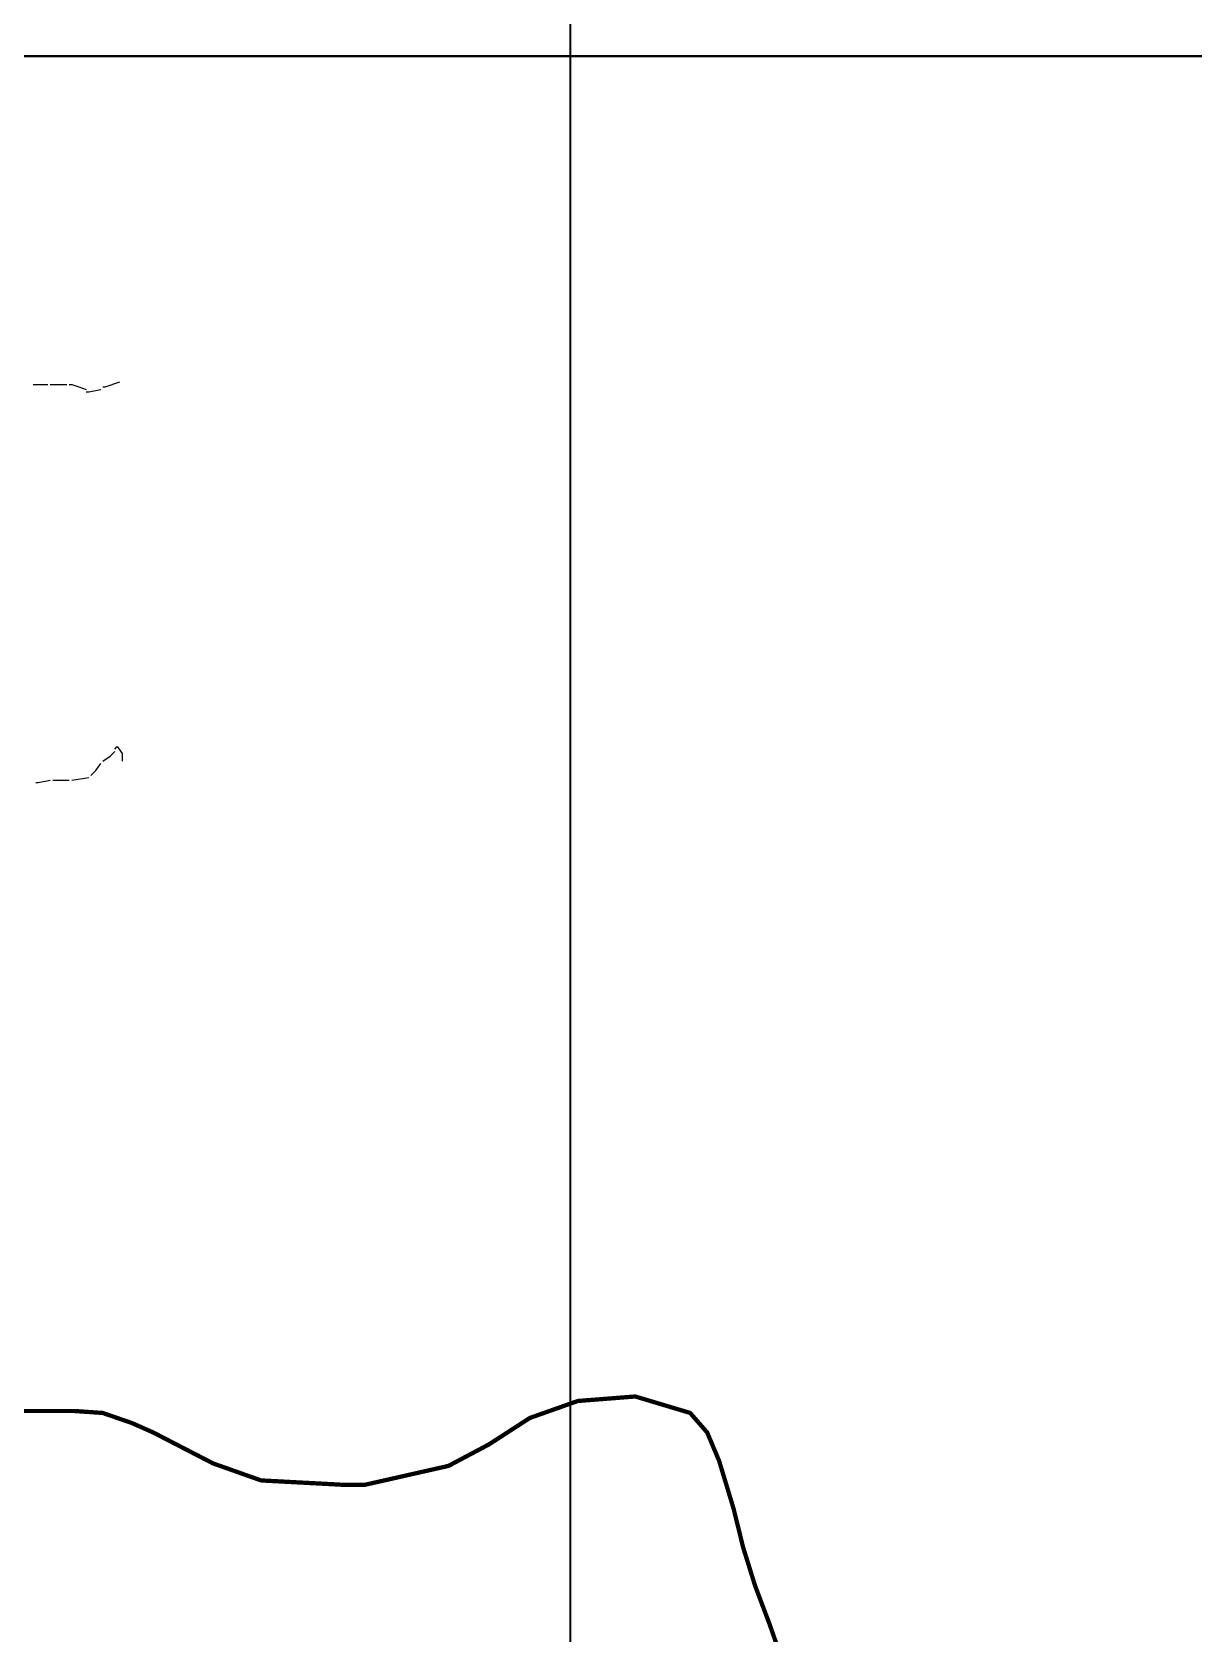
# Model space of a CAD drawing. Header units: millimetres. Extents: x -3588 to 75209, y -3737 to 38254.
# Drawn here: x 1740 to 2396, y 22203 to 23108 of the extents above; entities that cross this region are included whole.
import ezdxf

# ---------------------------------------------------------------- set-up
doc = ezdxf.new("R2010")
doc.units = ezdxf.units.MM
doc.layers.add('P', color=253, linetype='Continuous')

msp = doc.modelspace()

# ---------------------------------------------------------------- linework, layer by layer
at = {"layer": 'P'}
for points, const_width in [([(2044.047, 14444.355), (2044.047, 23770.582)], 1.2), ([(-3179.405, 23094.217), (12021.226, 23094.217)], 1.2), ([(1733.815, 22328.648), (1763.742, 22328.648), (1779.826, 22327.528), (1796.198, 22321.878), (1808.329, 22316.517), (1842.208, 22299.009), (1869.303, 22289.407), (1916.738, 22286.878), (1927.748, 22286.878), (1975.167, 22297.601), (1998.037, 22309.731), (2021.178, 22324.695), (2048.288, 22334.297), (2080.744, 22336.842), (2111.791, 22327.528), (2121.393, 22316.517), (2128.163, 22300.417), (2136.357, 22273.323), (2141.718, 22251.59), (2148.488, 22229.857), (2156.681, 22208.108), (2177.006, 22149.966)], 2.417)]:
    msp.add_lwpolyline(points, dxfattribs=dict(at, const_width=const_width))
for points in [[(1740.585, 22908.75), (1744.826, 22908.75), (1748.779, 22908.75)], [(1750.187, 22908.75), (1752.732, 22908.75), (1759.501, 22908.75)], [(1760.91, 22908.75), (1762.318, 22908.75), (1766.271, 22907.342), (1770.512, 22905.934)], [(1770.512, 22904.525), (1771.92, 22904.525), (1778.69, 22905.934)], [(1779.826, 22907.342), (1781.234, 22907.342), (1789.428, 22910.159)], [(1786.596, 22702.687), (1788.004, 22704.095), (1790.837, 22700.142), (1790.837, 22695.901)], [(1773.056, 22687.723), (1775.873, 22690.54), (1778.69, 22694.493)], [(1779.826, 22695.901), (1784.067, 22698.734), (1786.596, 22701.278)], [(1741.993, 22683.77), (1743.418, 22683.77), (1750.187, 22685.179)], [(1751.595, 22685.179), (1760.91, 22685.179)], [(1762.318, 22685.179), (1771.92, 22686.587)]]:
    msp.add_lwpolyline(points, dxfattribs=at)

doc.saveas('drawing.dxf')
